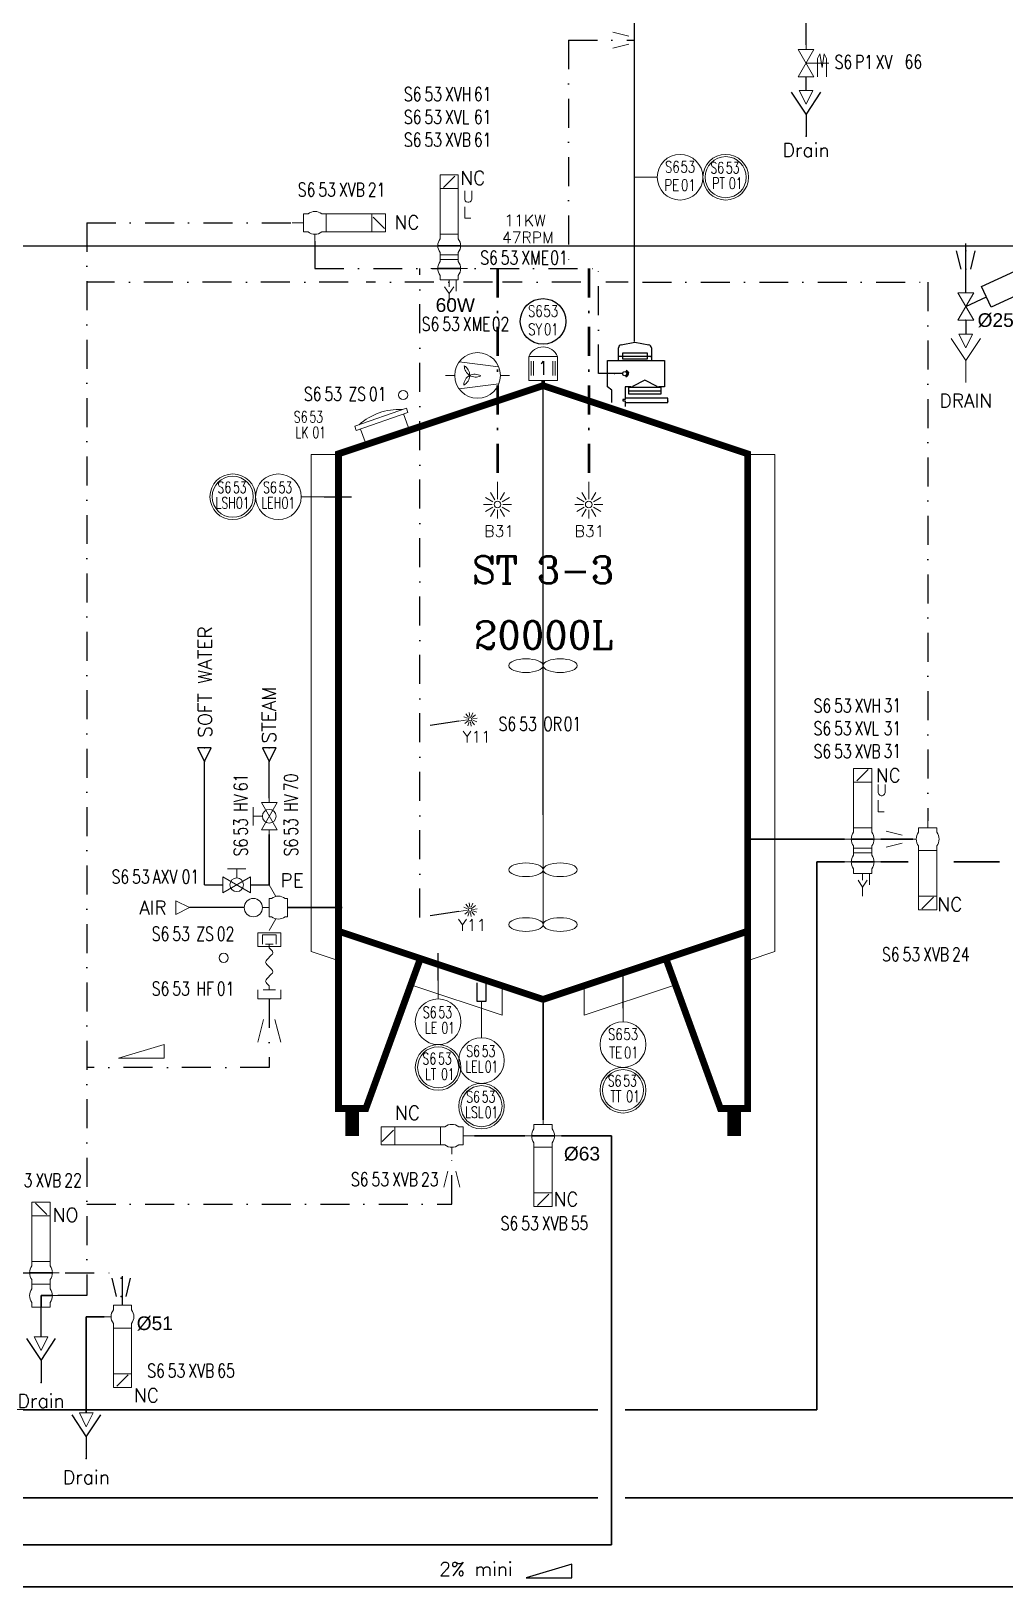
# Model space of a CAD drawing. Header units: inches. Extents: x 16718 to 18814, y 21622 to 22944.
# Drawn here: x 17290.4 to 17503.8, y 22427.6 to 22768.4 of the extents above; entities that cross this region are included whole.
import ezdxf
from ezdxf.enums import TextEntityAlignment as Align

# ---------------------------------------------------------------- set-up
doc = ezdxf.new("R2010")
doc.units = ezdxf.units.IN
doc.header["$MEASUREMENT"] = 0
doc.linetypes.add('ACAD_ISO02W100', pattern=[15, 12, -3])
doc.linetypes.add('DASHDOT2', pattern=[12.7, 6.35, -3.175, 0, -3.175])
for name, color, linetype, lineweight in [('15 Pipe Drain', 32, 'Continuous', 30), ('17 Pipe CIP', 4, 'DASHDOT2', 50), ('19 Pipe Process', 30, 'Continuous', 30), ('31 Equipment', 7, 'Continuous', 9), ('33 Instruments Labels', 7, 'Continuous', 9), ('43 TXT English', 7, 'Continuous', 9), ('44 TXT French', 7, 'Continuous', 9)]:
    doc.layers.add(name, color=color, linetype=linetype, lineweight=lineweight)
for name, color, linetype in [('CUVERIE', 7, 'Continuous'), ('DIAMETRE', 7, 'Continuous'), ('MATERIEL-DIVERS', 7, 'Continuous'), ('POMPES-PROCESS', 7, 'Continuous'), ('REPERES', 7, 'Continuous'), ('techn-data', 7, 'Continuous'), ('TEXTE', 7, 'Continuous'), ('TEXTES', 7, 'Continuous'), ('TUYAUTERIE-AIR INSTRUMENT', 3, 'Continuous'), ('TUYAUTERIE-EAU', 5, 'Continuous'), ('TUYAUTERIE-EGOUT', 32, 'Continuous'), ('TUYAUTERIE-GAZ', 3, 'Continuous'), ('TUYAUTERIE-NEP', 4, 'DASHDOT2'), ('TUYAUTERIE-VAPEUR', 6, 'Continuous'), ('TXT_FR', 7, 'Continuous'), ('VANNES', 7, 'Continuous')]:
    doc.layers.add(name, color=color, linetype=linetype)
doc.layers.get('REPERES').off()
doc.styles.add('ROMANC', font='romanc')
doc.styles.add('ROMANS', font='ROMANS.SHX')
doc.styles.add('ROMANT', font='romant')
doc.styles.get("Standard").update_dxf_attribs({"font": 'arial.ttf'})

# ---------------------------------------------------------------- blocks, each defined once
blk = doc.blocks.new('EGOUT')
at = {"color": 7}
for p, q in [((-3.2, 9.61), (0, 4.81)), ((0, 4.81), (3.2, 9.61)), ((0, 4.81), (0, 0))]:
    blk.add_line(p, q, dxfattribs=at)
at = {"color": 7, "extrusion": (0, -1, 0)}
blk.add_point((0, 0), dxfattribs=at)
at = {"layer": 'POMPES-PROCESS', "style": 'ROMANS'}
blk.add_attdef('EGOUT', text='', height=3, dxfattribs=at).set_placement((0, -4), align=Align.MIDDLE)
blk = doc.blocks.new('APV-VLV-SSEAT-SW44-4')
at = {"layer": '31 Equipment', "ltscale": 38}
for p, q in [((1.25, 20.25), (-1.25, 17.75)), ((-2, 7.5), (-2, 6.5)), ((2, 7.5), (2, 6.5)), ((-4, 5), (-2.5, 5)), ((-2, 2.5), (-2, 3.5)), ((2, 2.5), (2, 3.5)), ((-2.5, 0), (-4, 0)), ((-2, 2.5), (2, 2.5)), ((-2, 2.5), (-2, 1.5)), ((2, 2.5), (2, 1.5)), ((-2, -1.5), (-2, -2.5)), ((-2, -2.5), (2, -2.5)), ((0, -2.5), (0, -5)), ((2, -1.5), (2, -2.5))]:
    blk.add_line(p, q, dxfattribs=at)
at = {"layer": '31 Equipment', "lineweight": 30}
for p, q in [((-2.5, 5), (2.5, 5)), ((-2.5, 0), (0, 0)), ((0, 0), (0, -2.5))]:
    blk.add_line(p, q, dxfattribs=at)
at = {"layer": '31 Equipment'}
blk.add_line((2.5, 5), (4, 5), dxfattribs=at)
at = {"layer": '31 Equipment', "ltscale": 38}
for points in [[(-2, 17.5), (2, 17.5), (2, 20.5), (-2, 20.5)], [(-2, 7.5), (2, 7.5), (2, 17.5), (-2, 17.5)]]:
    blk.add_lwpolyline(points, close=True, dxfattribs=at)
for centre, start, end in [((0, 5), 143.1301, 216.8699), ((0, 5), 323.1301, 36.8699), ((0, 0), 143.1301, 216.8699), ((0, 0), 323.1301, 36.8699)]:
    blk.add_arc(centre, 2.5, start, end, dxfattribs=at)
blk = doc.blocks.new('APV-SIGN-ARW-FLOW-1')
at = {"layer": '31 Equipment'}
for p, q in [((-1.5, -1.5), (-1.5, 1.5)), ((-1.5, 1.5), (1.5, 0)), ((1.5, 0), (-1.5, -1.5))]:
    blk.add_line(p, q, dxfattribs=at)
blk = doc.blocks.new('APV-VLV-SOLV-22-1')
at = {"layer": '31 Equipment', "linetype": 'ACAD_ISO02W100', "ltscale": 38}
for p, q in [((-1, 4.5), (-2, 4)), ((-2, 4), (1, 3.5)), ((-2, 3), (1, 3.5)), ((3, 4.5), (-1, 4.5)), ((0, 0), (0, 5)), ((-1, 2.5), (-2, 3)), ((3, 2.5), (-1, 2.5))]:
    blk.add_line(p, q, dxfattribs=at)
at = {"layer": '31 Equipment', "ltscale": 38}
for p, q in [((-3, 0), (-4, 0)), ((3, 0), (4, 0))]:
    blk.add_line(p, q, dxfattribs=at)
at = {"layer": '31 Equipment'}
for p, q in [((-3, 1.734), (-3, -1.734)), ((-3, -1.734), (3, 1.734)), ((3, -1.734), (-3, 1.734)), ((3, 1.734), (3, -1.734))]:
    blk.add_line(p, q, dxfattribs=at)
blk = doc.blocks.new('APV-INS-M-L-LE2')
at = {"layer": '31 Equipment', "color": 7}
blk.add_line((5, 0), (13, 0), dxfattribs=at)
at = {"layer": '31 Equipment', "lineweight": 25}
blk.add_lwpolyline([(17, 1), (13, 1), (13, 0), (13, -1), (17, -1)], dxfattribs=at)
at = {"layer": '31 Equipment', "color": 7}
blk.add_circle((0, 0), 5, dxfattribs=at)
at = {"layer": '33 Instruments Labels', "style": 'ROMANS', "width": 0.8}
blk.add_attdef('LE?', text='', height=3, dxfattribs=at).set_placement((0, 0), align=Align.MIDDLE)
blk = doc.blocks.new('APV-INS-F-L-LS')
at = {"layer": '31 Equipment'}
for radius in [5, 4.5]:
    blk.add_circle((0, 0), radius, dxfattribs=at)
at = {"layer": '33 Instruments Labels', "style": 'ROMANS', "width": 0.8}
blk.add_attdef('LS?', text='', height=3, dxfattribs=at).set_placement((0, 0), align=Align.MIDDLE)
blk = doc.blocks.new('APV-INS-M-L-TE')
at = {"layer": '31 Equipment', "color": 7}
blk.add_line((0, -5), (0, -10), dxfattribs=at)
blk.add_circle((0, 0), 5, dxfattribs=at)
at = {"layer": '33 Instruments Labels', "style": 'ROMANS', "width": 0.8, "flags": 8}
blk.add_attdef('TE', text='', height=3, dxfattribs=at).set_placement((0, 0), align=Align.MIDDLE)
blk = doc.blocks.new('APV-INS-F-L-TT')
at = {"layer": '31 Equipment'}
for radius in [5, 4.5]:
    blk.add_circle((0, 0), radius, dxfattribs=at)
blk = doc.blocks.new('APV-TNK-ACC-MOT-1')
at = {"layer": '31 Equipment', "color": 7}
for p, q in [((3.15, 6.4), (-3.15, 6.4)), ((-3.15, 6.4), (-3.15, 1.15)), ((-2.64, 5.35), (-2.64, 2.2)), ((-2.1, 5.35), (-2.1, 2.2)), ((2.1, 5.35), (2.1, 2.2)), ((2.66, 5.35), (2.66, 2.2)), ((3.15, 1.15), (3.15, 6.4)), ((-3.15, 1.15), (3.15, 1.15))]:
    blk.add_line(p, q, dxfattribs=at)
blk.add_arc((0, 5.09), 3.41, 22.6199, 157.3801, dxfattribs=at)
at = {"layer": '31 Equipment', "ltscale": 38}
blk.add_point((0, 0), dxfattribs=at)
at = {"layer": '31 Equipment', "color": 7}
blk.add_trace([(-0.39, 0), (0.39, 0), (-0.39, 1.15), (0.39, 1.15)], dxfattribs=at)
at = {"layer": '31 Equipment', "style": 'ROMANT', "width": 0.8}
blk.add_text('1', height=3, dxfattribs=at).set_placement((0, 3.89), align=Align.MIDDLE)
blk = doc.blocks.new('APV-TNK-ACC-MANHOLE-1')
at = {"layer": '31 Equipment'}
for p, q in [((-6, 3), (-6, 4)), ((-6, 4), (6, 4)), ((6, 3), (6, 4)), ((-6, 3), (6, 3)), ((-5, 0), (-5, 3)), ((5, 3), (5, 0))]:
    blk.add_line(p, q, dxfattribs=at)
blk.add_arc((0, -8), 13, 67.3801, 112.6199, dxfattribs=at)
blk = doc.blocks.new('APV-INS-POS-GEN-1')
at = {"layer": '31 Equipment', "color": 5}
blk.add_circle((0, 0), 1, dxfattribs=at)
blk = doc.blocks.new('APV-TNK-ACC-AGIT-1')
at = {"layer": '31 Equipment'}
blk.add_line((0, 0), (0, -8), dxfattribs=at)
for centre in [(-2.5, -8), (2.5, -8)]:
    blk.add_ellipse(centre, major_axis=(-2.5, 0), ratio=0.4, dxfattribs=at)
blk = doc.blocks.new('APV-FTG-CONX-QUICK-1')
at = {"layer": '31 Equipment'}
for p, q in [((-0.5, 2.5), (2.5, 2.5)), ((-0.5, -2.5), (-0.5, 2.5)), ((0, 1.5), (2, 1.5)), ((0, 0.83), (0, -0.83)), ((2, 1.5), (2, -1.5)), ((2.5, 2.5), (2.5, -2.5)), ((2.5, -2.5), (-0.5, -2.5)), ((0, -0.83), (0, -0.83)), ((2, -1.5), (0, -1.5))]:
    blk.add_line(p, q, dxfattribs=at)
blk = doc.blocks.new('APV-FTG-CONX-HOSE-1')
at = {"layer": '31 Equipment'}
for p, q in [((-4.17, 0), (-5, 0)), ((4.17, 0), (5, 0))]:
    blk.add_line(p, q, dxfattribs=at)
for points in [[(-4.17, 0), (-3.63, 0.5), (-3.42, 0.71), (-3.13, 0.79), (-2.83, 0.71), (-2.58, 0.5), (-1.54, -0.5), (-1.33, -0.71), (-1.04, -0.79), (-0.75, -0.71), (-0.5, -0.5), (0, 0)], [(0, 0), (0.54, 0.5), (0.75, 0.71), (1.04, 0.79), (1.33, 0.71), (1.58, 0.5), (2.62, -0.5), (2.83, -0.71), (3.12, -0.79), (3.42, -0.71), (3.67, -0.5), (4.17, 0)]]:
    blk.add_lwpolyline(points, dxfattribs=at)
blk = doc.blocks.new('APV-FTG-CONX-SCREWED-1')
at = {"layer": '31 Equipment'}
for p, q in [((0, 2.5), (2, 2.5)), ((0, 1.33), (0, -1.33)), ((2, 2.5), (2, -2.5)), ((0, -1.33), (0, -1.33)), ((2, -2.5), (0, -2.5))]:
    blk.add_line(p, q, dxfattribs=at)
blk = doc.blocks.new('APV-FCE-GEN-REDCON-1')
at = {"layer": '31 Equipment', "color": 7}
for p, q in [((-2.5, 2.5), (2.5, 1.25)), ((2.5, 1.25), (2.5, 1.25)), ((2.5, -1.25), (-2.5, -2.5))]:
    blk.add_line(p, q, dxfattribs=at)
blk = doc.blocks.new('APV-SIGN-FLOW-SLOPE-1')
at = {"layer": '31 Equipment'}
blk.add_lwpolyline([(-5, 2), (5, 2), (5, 5), (-5, 2)], dxfattribs=at)
at = {"layer": '31 Equipment', "style": 'ROMANS'}
blk.add_attdef('%', text='', height=2, rotation=16.6992, dxfattribs=at).set_placement((-0.64, 4.87), align=Align.MIDDLE)
blk = doc.blocks.new('APV-INS-M-L-LE1')
at = {"layer": '31 Equipment', "color": 7}
blk.add_line((0, -5), (0, -10), dxfattribs=at)
blk.add_circle((0, 0), 5, dxfattribs=at)
blk = doc.blocks.new('APV-INS-F-L-LT')
at = {"layer": '31 Equipment'}
for radius in [5, 4.5]:
    blk.add_circle((0, 0), radius, dxfattribs=at)
blk = doc.blocks.new('SPB')
at = {"color": 7}
for p, q in [((0, -6), (0, 0)), ((-2.598, -9), (-1.302, -8.25)), ((-2.124, -9.624), (-1.062, -8.562)), ((-1.5, -10.098), (-0.75, -8.802)), ((-0.774, -10.398), (-0.39, -8.952)), ((0, -10.5), (0, -9)), ((0.774, -10.398), (0.39, -8.952)), ((1.5, -10.098), (0.75, -8.802)), ((2.124, -9.624), (1.062, -8.562)), ((2.598, -9), (1.302, -8.25))]:
    blk.add_line(p, q, dxfattribs=at)
blk.add_circle((0, -7.5), 1.5, dxfattribs=at)
at = {"color": 7, "extrusion": (0, 1, 0)}
blk.add_point((0, 0), dxfattribs=at)
blk = doc.blocks.new('GOAVEC')
at = {"layer": 'MATERIEL-DIVERS'}
for p, q in [((0.48, 11.27), (3, 11.77)), ((3, 11.77), (5.52, 11.27)), ((0, 8.4), (0, 10.68)), ((0, 9.21), (6, 9.21)), ((5.28, 9.71), (0.72, 9.71)), ((0.72, 9.71), (0.72, 8.7)), ((0.72, 8.7), (5.28, 8.7)), ((5.28, 8.7), (5.28, 9.71)), ((6, 10.68), (6, 8.4)), ((-0.74, 6), (-2.03, 6)), ((-2, 8.4), (8.4, 8.4)), ((-2, 3.6), (-2, 8.4)), ((8.4, 8.4), (8.4, 3.6)), ((-1.2, 3), (-2, 3.6)), ((-1.2, 0.7), (-1.2, 3)), ((2.26, 3.6), (1.2, 3.6)), ((1.2, 3.6), (1.2, 1.27)), ((1.8, 3.49), (1.8, 2.29)), ((7.8, 3.49), (1.8, 3.49)), ((1.8, 2.89), (7.8, 2.89)), ((4.8, 4.8), (2.53, 3.66)), ((7.07, 3.66), (4.8, 4.8)), ((8.4, 3.6), (7.34, 3.6)), ((7.8, 2.29), (7.8, 3.49)), ((0.76, 1.27), (0.76, 1.01)), ((1.2, 1.27), (0.76, 1.27)), ((0.76, 1.01), (1.2, 1.01)), ((9, 1.52), (1.19, 1.52)), ((1.19, 1.01), (1.19, 0.72)), ((1.19, 0.72), (9, 0.72)), ((1.2, 1.01), (1.2, 0)), ((1.8, 2.29), (7.8, 2.29)), ((9, 0.72), (9, 1.52))]:
    blk.add_line(p, q, dxfattribs=at)
for centre, start, end in [((0.6, 10.68), 101.3099, 180), ((5.4, 10.68), 0, 78.6901), ((2.26, 4.2), 270, 296.5651), ((7.34, 4.2), 243.4349, 270)]:
    blk.add_arc(centre, 0.6, start, end, dxfattribs=at)
at = {"layer": 'MATERIEL-DIVERS', "color": 7, "extrusion": (1, 0, 0)}
for p in [(6, 9), (9, 1)]:
    blk.add_point(p, dxfattribs=at)
at = {"layer": 'MATERIEL-DIVERS', "color": 2}
for p in [(6, 9), (-2, 6), (9, 1)]:
    blk.add_point(p, dxfattribs=at)
at = {"layer": 'MATERIEL-DIVERS', "color": 7, "extrusion": (-1, 0, 0)}
blk.add_point((-2, 6), dxfattribs=at)
at = {"layer": 'MATERIEL-DIVERS', "xscale": 0.2499010929244832, "yscale": 0.2499010929244832, "zscale": 0.2499010929244832, "rotation": 90}
blk.add_blockref('SPB', (-0.74, 6), dxfattribs=at)
blk = doc.blocks.new('INSTR-M-L-SY')
at = {"layer": 'MATERIEL-DIVERS', "color": 7}
blk.add_circle((0, 0), 5, dxfattribs=at)
blk = doc.blocks.new('APV-VLV-SSEAT-SW42-3')
at = {"layer": '31 Equipment', "ltscale": 38}
for p, q in [((1.25, 15.25), (-1.25, 12.75)), ((-2, 2.5), (-2, 1.5)), ((2, 2.5), (2, 1.5)), ((-2, -2.5), (-2, -1.5)), ((2, -2.5), (-2, -2.5)), ((-2, -2.5), (2, -2.5)), ((0, -2.5), (0, -5)), ((2, -2.5), (2, -1.5))]:
    blk.add_line(p, q, dxfattribs=at)
at = {"layer": '31 Equipment'}
for p, q in [((-4, 0), (-2.5, 0)), ((2.5, 0), (4, 0))]:
    blk.add_line(p, q, dxfattribs=at)
at = {"layer": '31 Equipment', "lineweight": 30}
blk.add_line((2.5, 0), (-2.5, 0), dxfattribs=at)
at = {"layer": '31 Equipment', "ltscale": 38}
for points in [[(-2, 12.5), (2, 12.5), (2, 15.5), (-2, 15.5)], [(-2, 2.5), (2, 2.5), (2, 12.5), (-2, 12.5)]]:
    blk.add_lwpolyline(points, close=True, dxfattribs=at)
for start, end in [(143.1301, 216.8699), (323.1301, 36.8699)]:
    blk.add_arc((0, 0), 2.5, start, end, dxfattribs=at)
blk = doc.blocks.new('APV-VLV-SSEAT-SW41-3')
at = {"layer": '31 Equipment', "ltscale": 38}
for p, q in [((1.25, 15.25), (-1.25, 12.75)), ((-2, 2.5), (-2, 1.5)), ((2, 2.5), (2, 1.5)), ((2.5, 0), (4, 0)), ((-2, -2.5), (-2, -1.5)), ((2, -2.5), (-2, -2.5)), ((-2, -2.5), (2, -2.5)), ((0, -2.5), (0, -5)), ((2, -2.5), (2, -1.5))]:
    blk.add_line(p, q, dxfattribs=at)
for points in [[(-2, 12.5), (2, 12.5), (2, 15.5), (-2, 15.5)], [(-2, 2.5), (2, 2.5), (2, 12.5), (-2, 12.5)]]:
    blk.add_lwpolyline(points, close=True, dxfattribs=at)
for start, end in [(143.1301, 216.8699), (323.1301, 36.8699)]:
    blk.add_arc((0, 0), 2.5, start, end, dxfattribs=at)
blk = doc.blocks.new('APV-VLV-SAMPL-PRD20-2')
at = {"layer": '31 Equipment', "ltscale": 38}
for p, q in [((-2.54, 2.44), (-4, 5)), ((-4, 0), (-5.5, 0)), ((-4, 2), (-3.5, 2)), ((-4, 2), (-4, -2)), ((0, 2), (-0.5, 2)), ((0, 2), (0, -2)), ((0, -2), (0, 2)), ((-4, -2), (-3.5, -2)), ((-2.54, -2.44), (-4, -5)), ((0, -2), (-0.5, -2))]:
    blk.add_line(p, q, dxfattribs=at)
at = {"layer": '31 Equipment'}
blk.add_circle((-7.5, 0), 2, dxfattribs=at)
at = {"layer": '31 Equipment', "ltscale": 38}
for start, end in [(53.1301, 126.8699), (233.1301, 306.8699)]:
    blk.add_arc((-2, 0), 2.5, start, end, dxfattribs=at)
blk = doc.blocks.new('FLE23-A')
at = {"color": 7}
for p, q in [((0, 1.5), (-3, 0)), ((-3, 0), (0, -1.5)), ((0, -1.5), (0, 1.5))]:
    blk.add_line(p, q, dxfattribs=at)
at = {"layer": 'MATERIEL-DIVERS', "color": 7, "extrusion": (-1, 0, 0)}
blk.add_point((-3, 0), dxfattribs=at)
at = {"layer": 'MATERIEL-DIVERS', "color": 2}
for p in [(-3, 0), (0, 0)]:
    blk.add_point(p, dxfattribs=at)
at = {"layer": 'MATERIEL-DIVERS', "color": 7, "extrusion": (1, 0, 0)}
blk.add_point((0, 0), dxfattribs=at)
blk = doc.blocks.new('APV-VLVM-BALL-KHV+MF-1')
at = {"layer": '31 Equipment'}
for p, q in [((-2, 3.5), (2, 3.5)), ((0, 1.5), (0, 3.5)), ((-3, 1.734), (-3, -1.734)), ((-3, -1.734), (3, 1.734)), ((3, -1.734), (-3, 1.734)), ((3, 1.734), (3, -1.734))]:
    blk.add_line(p, q, dxfattribs=at)
at = {"layer": '31 Equipment', "ltscale": 38}
for p, q in [((-3, 0), (-4, 0)), ((3, 0), (4, 0))]:
    blk.add_line(p, q, dxfattribs=at)
at = {"layer": '31 Equipment'}
blk.add_circle((0, 0), 1.5, dxfattribs=at)
blk = doc.blocks.new('APV-VLV-DSEAT-DA34-3')
at = {"layer": '31 Equipment', "ltscale": 38}
for p, q in [((1.25, 20.25), (-1.25, 17.75)), ((-2, 7.5), (-2, 6.5)), ((2, 7.5), (2, 6.5)), ((-4, 5), (-2.5, 5)), ((-2, 3), (-2, 3.5)), ((2, 3), (2, 3.5)), ((4, 5), (2.5, 5)), ((-2, 2), (-2, 1.5)), ((2, 2), (2, 1.5)), ((-4, 0), (-2.5, 0)), ((-2, -2.5), (-2, -1.5)), ((-2, -2.5), (2, -2.5)), ((0, -2.5), (0, -4)), ((1.5, -2.5), (1.5, -5)), ((2, -2.5), (2, -1.5)), ((2.5, 0), (4, 0)), ((0, -5.5), (-1, -4)), ((1, -4), (0, -5.5)), ((0, -5.5), (0, -7.5))]:
    blk.add_line(p, q, dxfattribs=at)
at = {"layer": '31 Equipment', "lineweight": 30}
for p, q in [((-2.5, 5), (2.5, 5)), ((-2.5, 0), (2.5, 0))]:
    blk.add_line(p, q, dxfattribs=at)
at = {"layer": '31 Equipment', "ltscale": 38}
for points in [[(-2, 17.5), (2, 17.5), (2, 20.5), (-2, 20.5)], [(-2, 7.5), (2, 7.5), (2, 17.5), (-2, 17.5)], [(-2, 3), (2, 3), (2, 2), (-2, 2)]]:
    blk.add_lwpolyline(points, close=True, dxfattribs=at)
for centre, start, end in [((0, 5), 143.1301, 216.8699), ((0, 5), 323.1301, 36.8699), ((0, 0), 143.1301, 216.8699), ((0, 0), 323.1301, 36.8699)]:
    blk.add_arc(centre, 2.5, start, end, dxfattribs=at)
at = {"layer": '31 Equipment', "style": 'ROMANS', "flags": 8}
for tag, p in [('U', (3, 14.5)), ('L', (3, 11))]:
    blk.add_attdef(tag, p, '', height=2.5, dxfattribs=at)
blk = doc.blocks.new('APV-TNK-ACC-SPRAYBALL-1')
at = {"layer": '31 Equipment'}
for p, q in [((0, -3.81), (0, 0)), ((-0.6, -3.97), (-1.53, -2.35)), ((0.6, -3.97), (1.53, -2.35)), ((-1.19, -5), (-3.05, -5)), ((-1.03, -4.4), (-2.65, -3.47)), ((-1.03, -5.6), (-2.65, -6.53)), ((-0.6, -6.03), (-1.53, -7.65)), ((0, -6.19), (0, -8.05)), ((0.6, -6.03), (1.53, -7.65)), ((1.03, -4.4), (2.65, -3.47)), ((1.03, -5.6), (2.65, -6.53)), ((1.19, -5), (3.05, -5))]:
    blk.add_line(p, q, dxfattribs=at)
blk.add_circle((0, -5), 0.738, dxfattribs=at)
blk = doc.blocks.new('APV-INS-M-L-PE')
at = {"layer": '31 Equipment', "color": 7}
blk.add_line((0, -5), (0, -10), dxfattribs=at)
blk.add_circle((0, 0), 5, dxfattribs=at)
at = {"layer": '33 Instruments Labels', "style": 'ROMANS', "width": 0.8, "flags": 8}
blk.add_attdef('PE', text='', height=3, dxfattribs=at).set_placement((0, 0), align=Align.MIDDLE)
blk = doc.blocks.new('APV-INS-F-L-PT')
at = {"layer": '31 Equipment'}
for radius in [5, 4.5]:
    blk.add_circle((0, 0), radius, dxfattribs=at)
blk = doc.blocks.new('REPINS2')
at = {"layer": 'TEXTES', "style": 'ROMANS', "width": 0.7}
for tag, p in [('ZONE', (-3.35, 0.8)), ('SOUSZONE', (0.05, 0.8)), ('NUM', (0.7, -2.6))]:
    blk.add_attdef(tag, p, '', height=2.5, dxfattribs=at)
blk.add_attdef('ELEMENT', text='', height=2.5, dxfattribs=at).set_placement((-1.56, -2.59), align=Align.CENTER)
blk = doc.blocks.new('REPNORM')
at = {"layer": 'TEXTES', "style": 'ROMANS', "width": 0.75}
for tag, p in [('ZONE', (-9.75, -1.25)), ('SOUSZONE', (-5.25, -1.25)), ('ELEMENT', (0, -1.25)), ('NUM', (4.5, -1.25))]:
    blk.add_attdef(tag, p, '', height=3, dxfattribs=at)
blk = doc.blocks.new('REPINS')
at = {"layer": 'TEXTES', "style": 'ROMANS', "width": 0.75}
for tag, p in [('ZONE', (-3.3, 1)), ('SOUSZONE', (0.1, 1)), ('NUM', (0.2, -3))]:
    blk.add_attdef(tag, p, '', height=2.5, dxfattribs=at)
blk.add_attdef('ELEMENT', text='', height=2.5, dxfattribs=at).set_placement((-0.2, -3), align=Align.RIGHT)
blk = doc.blocks.new('REPNORM1')
at = {"layer": 'TEXTES', "style": 'ROMANS', "width": 0.75}
for tag, p in [('ZONE', (-9.75, -1.25)), ('SOUSZONE', (-5.25, -1.25)), ('ELEMENT', (-0.75, -1.25)), ('NUM', (5.59, -1.22))]:
    blk.add_attdef(tag, p, '', height=3, dxfattribs=at)
blk = doc.blocks.new('PENTE-G')
at = {"layer": 'MATERIEL-DIVERS'}
blk.add_lwpolyline([(-5, 2), (5, 2), (5, 5), (-5, 2)], dxfattribs=at)
blk = doc.blocks.new('APV-PMP-GEN-FAN-1')
at = {"layer": '31 Equipment', "ltscale": 38}
for p, q in [((-5, 0), (-7, 0)), ((5, 0), (7, 0))]:
    blk.add_line(p, q, dxfattribs=at)
at = {"layer": '31 Equipment', "color": 7}
for p, q in [((4.62, 1.91), (-4.01, 2.99)), ((-3.44, 2.92), (-3.44, 2.92)), ((-4.03, -2.96), (4.65, -1.85))]:
    blk.add_line(p, q, dxfattribs=at)
blk.add_circle((0, 0), 5, dxfattribs=at)
for centre, radius, start, end in [((-4.14, 0.04), 2.42, 297.7105, 59.0333), ((-0.6, -2.14), 2.41, 57.3705, 179.0726), ((-0.42, 2.11), 2.48, 179.801, 296.7761)]:
    blk.add_arc(centre, radius, start, end, dxfattribs=at)
blk = doc.blocks.new('CR')
at = {"color": 7}
for p, q in [((-2.5, 2.5), (2.5, 1.25)), ((2.5, 1.25), (2.5, 1.25)), ((2.5, -1.25), (-2.5, -2.5))]:
    blk.add_line(p, q, dxfattribs=at)
at = {"color": 7, "extrusion": (-1, 0, 0)}
blk.add_point((-2.5, 0), dxfattribs=at)
at = {"color": 7, "extrusion": (1, 0, 0)}
blk.add_point((2.5, 0), dxfattribs=at)
blk = doc.blocks.new('APV-FTG-GEN-DRAIN-1')
at = {"layer": '31 Equipment'}
for p, q in [((-3.2, 9.61), (0, 4.81)), ((0, 4.81), (3.2, 9.61)), ((0, 0), (0, 4.81))]:
    blk.add_line(p, q, dxfattribs=at)
at = {"layer": '43 TXT English', "style": 'ROMANS'}
blk.add_attdef('DRAIN', text='', height=3, dxfattribs=at).set_placement((0, -4), align=Align.MIDDLE)
at = {"layer": '44 TXT French', "style": 'ROMANS'}
blk.add_attdef('EGOUT', text='', height=3, dxfattribs=at).set_placement((0, -4), align=Align.MIDDLE)
blk = doc.blocks.new('VANNE SIEGE INCLINE')
at = {"color": 7}
for p, q in [((-3, 1.73), (-3, -1.73)), ((-3, -1.73), (3, 1.73)), ((3, -1.73), (-3, 1.73)), ((3, 1.73), (3, -1.73))]:
    blk.add_line(p, q, dxfattribs=at)
at = {"color": 7, "extrusion": (-1, 0, 0)}
blk.add_point((-3, 0), dxfattribs=at)
at = {"color": 7, "extrusion": (1, 0, 0)}
blk.add_point((3, 0), dxfattribs=at)
at = {"layer": 'VANNES'}
for p, q in [((3.23, 12.84), (-0.15, 5.59)), ((7.76, 10.73), (3.23, 12.84)), ((4.38, 3.47), (7.76, 10.73)), ((-0.15, 5.59), (4.38, 3.47)), ((0, 0), (2.11, 4.53))]:
    blk.add_line(p, q, dxfattribs=at)
blk = doc.blocks.new('APV-TNK-GEN-11')
at = {"layer": '31 Equipment', "color": 7}
for points, const_width in [([(-14.94, 21.58), (-21.58, 3.32), (-24.9, 3.32), (-24.9, 83), (0, 91.3), (24.9, 83), (24.9, 3.32), (21.58, 3.32), (14.94, 21.58)], 0.83), ([(-24.9, 24.9), (0, 16.6)], 0.83), ([(24.9, 24.9), (0, 16.6)], 0.83), ([(-23.24, 3.32), (-23.24, 0)], 1.66), ([(23.24, 3.32), (23.24, 0)], 1.66)]:
    blk.add_lwpolyline(points, dxfattribs=dict(at, const_width=const_width))
at = {"layer": '31 Equipment', "ltscale": 38}
blk.add_point((0, 16), dxfattribs=at)
blk = doc.blocks.new('APV-TNK-INSULAT-12')
at = {"layer": '31 Equipment', "color": 7}
for p, q in [((-24.95, 67), (-28.22, 67)), ((-28.22, 67), (-28.22, 6.51)), ((24.95, 67), (28.22, 67)), ((28.22, 67), (28.22, 6.51)), ((-28.22, 6.51), (-24.95, 5.42)), ((28.22, 6.51), (24.95, 5.42)), ((-15.74, 2.35), (-4.98, -1.24)), ((-4.98, -1.24), (-4.98, 2.26)), ((15.74, 2.35), (4.98, -1.24)), ((4.98, -1.24), (4.98, 2.26))]:
    blk.add_line(p, q, dxfattribs=at)
at = {"layer": '31 Equipment'}
for p, q in [((-24.95, 5.42), (-24.95, 67)), ((24.95, 5.42), (24.95, 67)), ((-15.74, 2.35), (-14.94, 5.58)), ((-14.94, 5.58), (-4.98, 2.26)), ((14.94, 5.58), (4.98, 2.26)), ((15.74, 2.35), (14.94, 5.58))]:
    blk.add_line(p, q, dxfattribs=at)
at = {"layer": '31 Equipment', "ltscale": 38}
blk.add_point((0, 0), dxfattribs=at)

msp = doc.modelspace()

# ---------------------------------------------------------------- linework, layer by layer
at = {"layer": '15 Pipe Drain'}
for q in [(17302.53, 22465.7), (17306.45, 22486.79)]:
    msp.add_line((17302.53, 22486.79), q, dxfattribs=at)
at = {"layer": '17 Pipe CIP'}
for p, q in [((17392.61, 22716.41), (17392.61, 22669.71)), ((17412.61, 22716.41), (17412.61, 22669.71))]:
    msp.add_line(p, q, dxfattribs=at)
at = {"layer": '19 Pipe Process'}
for p, q in [((17342.61, 22581.41), (17342.61, 22592.41)), ((17447.61, 22591.41), (17468.61, 22591.41)), ((17476.61, 22591.41), (17483.61, 22591.41)), ((17462.61, 22586.41), (17462.61, 22466.41)), ((17468.61, 22586.41), (17462.61, 22586.41)), ((17482.61, 22586.41), (17476.61, 22586.41)), ((17501.61, 22586.41), (17492.61, 22586.41)), ((17493.61, 22586.41), (17502.61, 22586.41)), ((17346.61, 22576.41), (17358.61, 22576.41)), ((17402.61, 22556.29), (17402.61, 22529.91)), ((17387.61, 22526.41), (17398.61, 22526.41)), ((17406.61, 22526.41), (17417.61, 22526.41)), ((17417.61, 22526.41), (17417.61, 22436.8)), ((17108.85, 22466.41), (17414.61, 22466.41)), ((17420.61, 22466.41), (17462.61, 22466.41)), ((17414.57, 22447.13), (17109.04, 22447.13)), ((17574.35, 22447.13), (17420.55, 22447.13)), ((17417.61, 22436.8), (17167.8, 22436.8)), ((17237.8, 22427.6), (17577.61, 22427.6))]:
    msp.add_line(p, q, dxfattribs=at)
at = {"layer": 'CUVERIE'}
for p, q in [((17354.61, 22666.41), (17360.61, 22666.41)), ((17379.61, 22560.41), (17379.61, 22566.41)), ((17420.11, 22554.41), (17420.11, 22561.41))]:
    msp.add_line(p, q, dxfattribs=at)
at = {"layer": 'MATERIEL-DIVERS'}
msp.add_line((17402.59, 22596.7), (17402.61, 22690.75), dxfattribs=at)
at = {"layer": 'TUYAUTERIE-AIR INSTRUMENT'}
msp.add_line((17337.11, 22576.41), (17325.11, 22576.41), dxfattribs=at)
at = {"layer": 'TUYAUTERIE-EAU'}
for p, q in [((17495.21, 22711.03), (17495.21, 22721.91)), ((16792.68, 22721.41), (18177.02, 22721.41)), ((17328.41, 22600.41), (17328.41, 22608.41)), ((17328.41, 22581.41), (17328.41, 22600.41)), ((17328.41, 22581.41), (17332.47, 22581.41)), ((17338.47, 22581.41), (17342.61, 22581.41))]:
    msp.add_line(p, q, dxfattribs=at)
at = {"layer": 'TUYAUTERIE-EGOUT'}
for p, q in [((17460.21, 22755.41), (17460.21, 22758.41)), ((17495.21, 22705.03), (17495.21, 22702.03)), ((17292.61, 22482.41), (17292.61, 22488.91))]:
    msp.add_line(p, q, dxfattribs=at)
at = {"layer": 'TUYAUTERIE-GAZ'}
for p, q in [((17460.21, 22765.41), (17460.21, 22776.41)), ((17422.61, 22700.41), (17422.61, 22772.41)), ((17422.61, 22700.41), (17422.61, 22772.41)), ((17422.61, 22700.41), (17422.61, 22772.41))]:
    msp.add_line(p, q, dxfattribs=at)
at = {"layer": 'TUYAUTERIE-NEP'}
for p, q in [((17408.16, 22766.41), (17422.61, 22766.41)), ((17408.16, 22766.41), (17408.16, 22716.41)), ((17302.61, 22726.41), (17302.61, 22491.41)), ((17302.61, 22726.41), (17347.61, 22726.41)), ((17352.61, 22722.41), (17352.61, 22716.41)), ((17352.61, 22716.41), (17414.72, 22716.41)), ((17375.6, 22574.22), (17375.6, 22716.41)), ((17414.72, 22693.41), (17414.72, 22716.41)), ((17359.91, 22713.41), (17302.61, 22713.41)), ((17391.49, 22713.41), (17363.84, 22713.41)), ((17410.85, 22713.41), (17393.68, 22713.41)), ((17421.27, 22713.41), (17416.32, 22713.41)), ((17424.38, 22713.41), (17486.86, 22713.41)), ((17486.86, 22713.41), (17486.86, 22595.41)), ((17416.61, 22693.41), (17414.72, 22693.41)), ((17384.16, 22617.28), (17375.6, 22615.95)), ((17384.16, 22575.55), (17375.6, 22574.22)), ((17342.61, 22556.41), (17342.61, 22541.41)), ((17342.61, 22541.41), (17302.61, 22541.41)), ((17382.61, 22511.41), (17382.61, 22522.41)), ((17302.61, 22511.41), (17382.61, 22511.41)), ((17285.11, 22496.41), (17310.45, 22496.41)), ((17310.45, 22489.29), (17310.45, 22496.41)), ((17302.61, 22491.41), (17295.61, 22491.41))]:
    msp.add_line(p, q, dxfattribs=at)
at = {"layer": 'TUYAUTERIE-VAPEUR'}
msp.add_line((17342.61, 22600.41), (17342.61, 22608.41), dxfattribs=at)

# ---------------------------------------------------------------- block references
at = {"layer": '17 Pipe CIP', "xscale": -0.5, "yscale": 0.5, "rotation": 98.82907370450727}
for p in [(17384.16, 22617.28), (17384.16, 22575.55)]:
    msp.add_blockref('APV-TNK-ACC-SPRAYBALL-1', p, dxfattribs=at)
at = {"layer": '31 Equipment', "xscale": -1, "rotation": 270}
msp.add_blockref('VANNE SIEGE INCLINE', (17495.21, 22708.1), dxfattribs=at)
at = {"layer": '31 Equipment'}
for p in [(17392.61, 22669.71), (17412.61, 22669.71)]:
    msp.add_blockref('APV-TNK-ACC-SPRAYBALL-1', p, dxfattribs=at)
at = {"layer": '33 Instruments Labels', "xscale": -1, "rotation": 270}
msp.add_blockref('APV-INS-M-L-PE', (17432.61, 22736.41), dxfattribs=at)
at = {"layer": '33 Instruments Labels'}
for name, p in [('APV-INS-F-L-PT', (17442.61, 22736.41)), ('INSTR-M-L-SY', (17402.59, 22704.83)), ('APV-INS-POS-GEN-1', (17371.94, 22688.69)), ('APV-INS-F-L-LS', (17334.61, 22666.41)), ('APV-INS-POS-GEN-1', (17332.61, 22565.41)), ('APV-INS-F-L-LT', (17379.61, 22541.41)), ('APV-INS-F-L-TT', (17420.11, 22536.41))]:
    msp.add_blockref(name, p, dxfattribs=at)
for name, p, rotation in [('APV-INS-M-L-LE1', (17344.61, 22666.41), 90), ('APV-INS-M-L-LE1', (17379.61, 22551.41), 180), ('APV-INS-M-L-LE2', (17389.11, 22542.91), 90), ('APV-INS-M-L-TE', (17420.11, 22546.41), 180), ('APV-INS-F-L-LS', (17389.11, 22532.91), 270)]:
    msp.add_blockref(name, p, dxfattribs=dict(at, rotation=rotation))
at = {"layer": '33 Instruments Labels', "xscale": -1.5, "yscale": 1.5, "zscale": 1.5}
for p in [(17402.59, 22641.41), (17402.59, 22596.7), (17402.59, 22584.68)]:
    msp.add_blockref('APV-TNK-ACC-AGIT-1', p, dxfattribs=at)
at = {"layer": 'CUVERIE'}
msp.add_blockref('APV-TNK-ACC-MOT-1', (17402.61, 22690.75), dxfattribs=at)
for name, p, xscale, yscale, zscale in [('GOAVEC', (17419.13, 22686.18), 1.199999999999999, 1.199999999999999, 1.199999999999999), ('APV-TNK-GEN-11', (17402.61, 22526.41), 1.8, 1.8, 1.8), ('APV-TNK-INSULAT-12', (17402.61, 22555.05), 1.8, 1.8, 1.8)]:
    msp.add_blockref(name, p, dxfattribs=dict(at, xscale=xscale, yscale=yscale, zscale=zscale))
at = {"layer": 'CUVERIE', "rotation": 19.38190026969543}
msp.add_blockref('APV-TNK-ACC-MANHOLE-1', (17368.33, 22680.07), dxfattribs=at)
at = {"layer": 'MATERIEL-DIVERS'}
for name, p, xscale, yscale, zscale, rotation in [('APV-FCE-GEN-REDCON-1', (17419.61, 22766.41), -0.7, 0.7, 0.7, 180), ('CR', (17495.21, 22718.25), 0.8, 0.8, 0.8, 270), ('APV-FCE-GEN-REDCON-1', (17479.55, 22591.41), -0.7, 0.7, 0.7, 180), ('APV-FCE-GEN-REDCON-1', (17382.61, 22516.91), 0.7, 0.7, 0.7, 90), ('CR', (17310.16, 22493.25), 0.8, 0.8, 0.8, 270)]:
    msp.add_blockref(name, p, dxfattribs=dict(at, xscale=xscale, yscale=yscale, zscale=zscale, rotation=rotation))
ref = msp.add_blockref('EGOUT', (17460.21, 22745.41), dxfattribs=dict(at, xscale=-1))
ref.add_attrib('EGOUT', 'Drain', dxfattribs={"layer": 'POMPES-PROCESS', "height": 3, "style": 'ROMANS'}).set_placement((17460.21, 22742.41), align=Align.MIDDLE)
at = {"layer": 'MATERIEL-DIVERS', "xscale": -1, "rotation": 90}
msp.add_blockref('APV-SIGN-ARW-FLOW-1', (17460.21, 22753.91), dxfattribs=at)
at = {"layer": 'MATERIEL-DIVERS'}
for name, p, rotation in [('APV-SIGN-ARW-FLOW-1', (17495.21, 22700.53), 270), ('FLE23-A', (17328.41, 22611.41), 90), ('FLE23-A', (17342.61, 22611.41), 90), ('APV-FTG-CONX-QUICK-1', (17342.61, 22568.41), 90), ('APV-FTG-CONX-HOSE-1', (17342.61, 22563.41), 90), ('APV-FTG-CONX-SCREWED-1', (17342.61, 22558.41), 270), ('APV-FCE-GEN-REDCON-1', (17342.61, 22549.41), 90), ('APV-SIGN-ARW-FLOW-1', (17292.61, 22480.91), 270), ('APV-SIGN-ARW-FLOW-1', (17302.53, 22464.2), 270)]:
    msp.add_blockref(name, p, dxfattribs=dict(at, rotation=rotation))
for name, p in [('APV-PMP-GEN-FAN-1', (17388.24, 22692.98)), ('APV-SIGN-FLOW-SLOPE-1', (17314.61, 22541.41)), ('PENTE-G', (17403.88, 22427.6))]:
    msp.add_blockref(name, p, dxfattribs=at)
ref = msp.add_blockref('APV-FTG-GEN-DRAIN-1', (17495.21, 22691.46), dxfattribs=at)
ref.add_attrib('DRAIN', 'DRAIN', dxfattribs={"layer": '43 TXT English', "height": 3, "style": 'ROMANS'}).set_placement((17495.21, 22687.46), align=Align.MIDDLE)
for p in [(17292.61, 22472.41), (17302.53, 22455.7)]:
    msp.add_blockref('EGOUT', p, dxfattribs=at).add_auto_attribs({'EGOUT': 'Drain'})
at = {"layer": 'REPERES'}
for name, p, values in [('REPNORM1', (17476.21, 22761.41), {'ZONE': 'S6', 'SOUSZONE': 'P1', 'ELEMENT': 'XV', 'NUM': '66'}), ('REPNORM1', (17381.85, 22754.35), {'ZONE': 'S6', 'SOUSZONE': '53', 'ELEMENT': 'XVH', 'NUM': '61'}), ('REPNORM1', (17381.85, 22744.35), {'ZONE': 'S6', 'SOUSZONE': '53', 'ELEMENT': 'XVB', 'NUM': '61'}), ('REPINS', (17432.61, 22736.43), {'ZONE': 'S6', 'SOUSZONE': '53', 'ELEMENT': 'PE', 'NUM': '01'}), ('REPINS2', (17442.61, 22736.43), {'ZONE': 'S6', 'SOUSZONE': '53', 'NUM': '01', 'ELEMENT': 'PT'}), ('REPNORM1', (17358.61, 22733.41), {'ZONE': 'S6', 'SOUSZONE': '53', 'ELEMENT': 'XVB', 'NUM': '21'}), ('REPNORM1', (17398.57, 22718.52), {'ZONE': 'S6', 'SOUSZONE': '53', 'ELEMENT': 'XME', 'NUM': '01'}), ('REPINS', (17402.59, 22704.83), {'ZONE': 'S6', 'SOUSZONE': '53', 'ELEMENT': 'SY', 'NUM': '01'}), ('REPNORM1', (17385.76, 22704), {'ZONE': 'S6', 'SOUSZONE': '53', 'ELEMENT': 'XME', 'NUM': '02'}), ('REPNORM', (17359.94, 22688.69), {'ZONE': 'S6', 'SOUSZONE': '53', 'ELEMENT': 'ZS', 'NUM': '01'}), ('REPINS2', (17351.34, 22681.85), {'ZONE': 'S6', 'SOUSZONE': '53', 'NUM': '01', 'ELEMENT': 'LK'}), ('REPINS2', (17334.61, 22666.41), {'ZONE': 'S6', 'SOUSZONE': '53', 'NUM': '01', 'ELEMENT': 'LSH'}), ('REPINS2', (17344.61, 22666.41), {'ZONE': 'S6', 'SOUSZONE': '53', 'NUM': '01', 'ELEMENT': 'LEH'}), ('REPNORM1', (17471.61, 22620.41), {'ZONE': 'S6', 'SOUSZONE': '53', 'ELEMENT': 'XVH', 'NUM': '31'}), ('REPNORM', (17402.61, 22616.41), {'ZONE': 'S6', 'SOUSZONE': '53', 'ELEMENT': 'OR', 'NUM': '01'}), ('REPNORM1', (17471.61, 22610.41), {'ZONE': 'S6', 'SOUSZONE': '53', 'ELEMENT': 'XVB', 'NUM': '31'}), ('REPNORM1', (17317.81, 22582.91), {'ZONE': 'S6', 'SOUSZONE': '53', 'ELEMENT': 'AXV', 'NUM': '01'}), ('REPNORM', (17326.61, 22570.41), {'ZONE': 'S6', 'SOUSZONE': '53', 'ELEMENT': 'ZS', 'NUM': '02'}), ('REPNORM1', (17486.61, 22565.91), {'ZONE': 'S6', 'SOUSZONE': '53', 'ELEMENT': 'XVB', 'NUM': '24'}), ('REPNORM', (17326.61, 22558.41), {'ZONE': 'S6', 'SOUSZONE': '53', 'ELEMENT': 'HF', 'NUM': '01'}), ('REPINS2', (17379.61, 22551.41), {'ZONE': 'S6', 'SOUSZONE': '53', 'NUM': '01', 'ELEMENT': 'LE'}), ('REPINS', (17420.11, 22546.41), {'ZONE': 'S6', 'SOUSZONE': '53', 'ELEMENT': 'TE', 'NUM': '01'}), ('REPINS2', (17379.53, 22541.27), {'ZONE': 'S6', 'SOUSZONE': '53', 'NUM': '01', 'ELEMENT': 'LT'}), ('REPINS2', (17389.11, 22542.91), {'ZONE': 'S6', 'SOUSZONE': '53', 'NUM': '01', 'ELEMENT': 'LEL'}), ('REPINS2', (17420.11, 22536.41), {'ZONE': 'S6', 'SOUSZONE': '53', 'NUM': '01', 'ELEMENT': 'TT'}), ('REPINS2', (17389.11, 22532.91), {'ZONE': 'S6', 'SOUSZONE': '53', 'NUM': '01', 'ELEMENT': 'LSL'}), ('REPNORM1', (17292.11, 22516.41), {'ZONE': 'S6', 'SOUSZONE': '53', 'ELEMENT': 'XVB', 'NUM': '22'}), ('REPNORM1', (17370.26, 22516.62), {'ZONE': 'S6', 'SOUSZONE': '53', 'ELEMENT': 'XVB', 'NUM': '23'}), ('REPNORM1', (17403.06, 22507.01), {'ZONE': 'S6', 'SOUSZONE': '53', 'ELEMENT': 'XVB', 'NUM': '55'}), ('REPNORM1', (17325.62, 22474.71), {'ZONE': 'S6', 'SOUSZONE': '53', 'ELEMENT': 'XVB', 'NUM': '65'})]:
    msp.add_blockref(name, p, dxfattribs=at).add_auto_attribs(values)
for name, p, rotation, values in [('REPNORM1', (17381.85, 22749.35), 7.601981207739284e-05, {'ZONE': 'S6', 'SOUSZONE': '53', 'ELEMENT': 'XVL', 'NUM': '61'}), ('REPNORM1', (17471.61, 22615.41), 7.601981207739284e-05, {'ZONE': 'S6', 'SOUSZONE': '53', 'ELEMENT': 'XVL', 'NUM': '31'}), ('REPNORM', (17336.62, 22597.41), 90, {'ZONE': 'S6', 'SOUSZONE': '53', 'ELEMENT': 'HV', 'NUM': '61'}), ('REPNORM', (17347.61, 22597.41), 90, {'ZONE': 'S6', 'SOUSZONE': '53', 'ELEMENT': 'HV', 'NUM': '70'})]:
    msp.add_blockref(name, p, dxfattribs=dict(at, rotation=rotation)).add_auto_attribs(values)
at = {"layer": 'VANNES'}
for name, p, rotation in [('APV-VLV-SOLV-22-1', (17460.21, 22761.41), 270), ('APV-VLV-SSEAT-SW41-3', (17352.61, 22726.41), 270), ('APV-VLVM-BALL-KHV+MF-1', (17342.61, 22596.41), 90), ('APV-VLV-SSEAT-SW41-3', (17486.86, 22591.41), 180), ('APV-VLV-SSEAT-SW42-3', (17402.61, 22526.41), 180), ('APV-VLV-SSEAT-SW41-3', (17310.45, 22486.79), 180)]:
    msp.add_blockref(name, p, dxfattribs=dict(at, rotation=rotation))
for p in [(17382.03, 22716.41), (17472.61, 22586.41)]:
    msp.add_blockref('APV-VLV-DSEAT-DA34-3', p, dxfattribs=at).add_auto_attribs({'U': 'U', 'L': 'L'})
at = {"layer": 'VANNES', "xscale": -1}
for name, p in [('APV-VLVM-BALL-KHV+MF-1', (17335.47, 22581.41)), ('APV-VLV-SSEAT-SW44-4', (17292.61, 22491.41))]:
    msp.add_blockref(name, p, dxfattribs=at)
at = {"layer": 'VANNES'}
msp.add_blockref('APV-VLV-SAMPL-PRD20-2', (17346.61, 22576.41), dxfattribs=at)
at = {"layer": 'VANNES', "xscale": -1}
for name, p, rotation in [('APV-SIGN-ARW-FLOW-1', (17323.61, 22576.41), 180), ('APV-VLV-SSEAT-SW41-3', (17382.61, 22526.41), 90)]:
    msp.add_blockref(name, p, dxfattribs=dict(at, rotation=rotation))

# ---------------------------------------------------------------- texts
at = {"layer": 'DIAMETRE'}
for s, p in [('60W', (17379.06, 22706.91)), ('%%C25', (17497.8, 22703.61)), ('%%C63', (17407.16, 22521.01)), ('%%C51', (17313.57, 22483.86))]:
    msp.add_text(s, height=3, dxfattribs=at).set_placement(p)
at = {"layer": 'techn-data', "style": 'ROMANS'}
for s, p in [('11KW', (17398.67, 22726.95)), ('47RPM', (17399.27, 22723.2)), ('B31', (17392.99, 22658.89)), ('B31', (17412.79, 22658.89)), ('Y11', (17388.09, 22613.84)), ('Y11', (17387.09, 22572.59))]:
    msp.add_text(s, height=2.5, dxfattribs=at).set_placement(p, align=Align.MIDDLE_CENTER)
at = {"layer": 'TEXTE', "style": 'ROMANS'}
for s, p in [('SOFT WATER', (17328.53, 22625.84)), ('STEAM', (17342.52, 22618.62))]:
    msp.add_text(s, height=3, rotation=90, dxfattribs=at).set_placement(p, align=Align.MIDDLE)
msp.add_text('AIR', height=3, dxfattribs=at).set_placement((17317.11, 22576.41), align=Align.MIDDLE)
at = {"layer": 'TEXTES', "style": 'ROMANS'}
for s, p in [('NC', (17384.43, 22734.76)), ('NC', (17370.01, 22725.01)), ('NC', (17475.47, 22603.88)), ('NC', (17488.97, 22575.63)), ('NC', (17370.15, 22529.95)), ('NC', (17404.87, 22511.04)), ('NO', (17295.15, 22507.6)), ('NC', (17312.93, 22468.07))]:
    msp.add_text(s, height=3, dxfattribs=at).set_placement(p)
at = {"layer": 'TXT_FR', "style": 'ROMANS'}
for s, p in [('PE', (17347.61, 22582.41)), ('2% mini', (17387.88, 22431.6))]:
    msp.add_text(s, height=3, dxfattribs=at).set_placement(p, align=Align.MIDDLE)
at = {"layer": 'TXT_FR', "char_height": 6, "width": 112.5, "attachment_point": 5, "style": 'ROMANC'}
for s, insert in [('ST 3-3', (17402.61, 22650.41)), ('20000L', (17402.61, 22636.13))]:
    msp.add_mtext(s, dxfattribs=dict(at, insert=insert))

doc.saveas('drawing.dxf')
